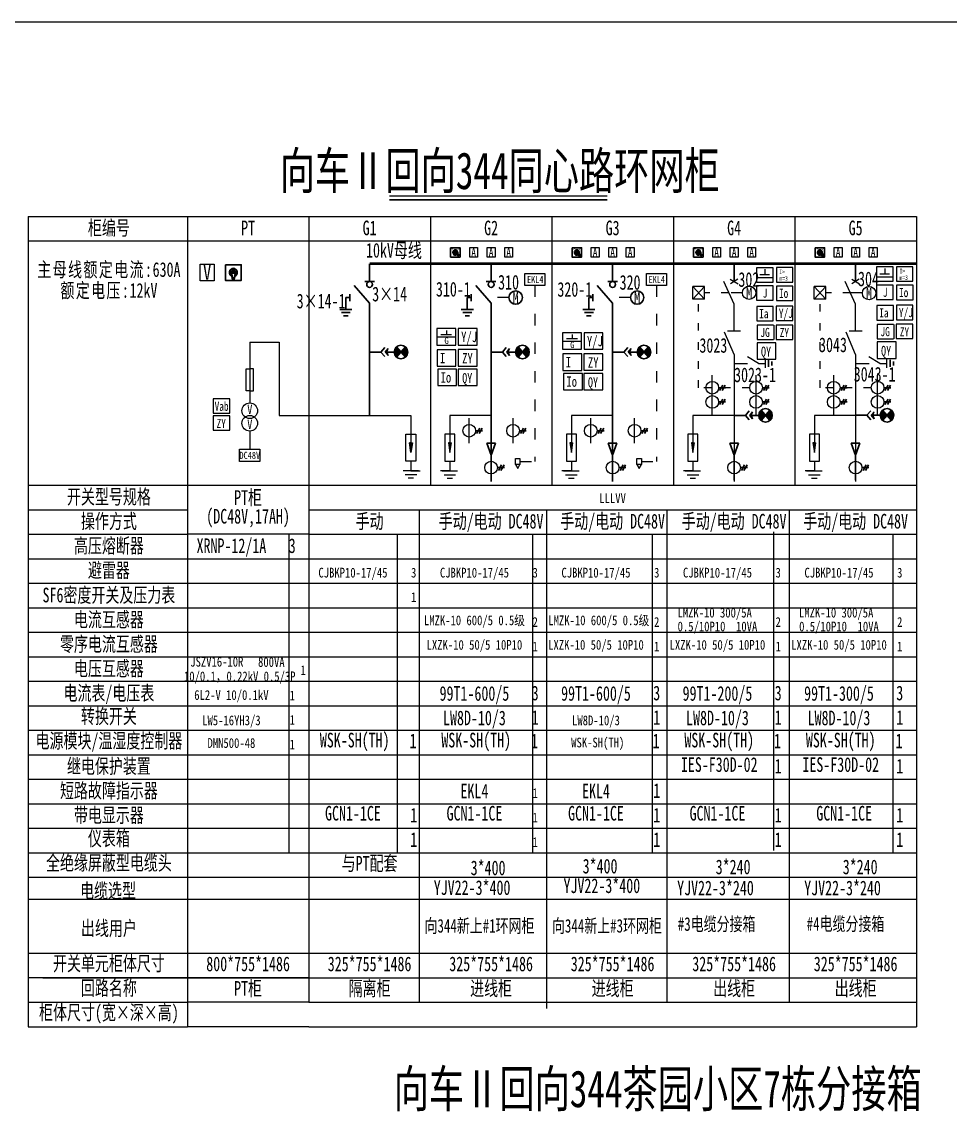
# Model space of a CAD drawing. Extents: x 613 to 1935, y 525 to 1195.
# Drawn here: x 868.9 to 1095.3, y 928.2 to 1195.3 of the extents above; entities that cross this region are included whole.
import ezdxf
from ezdxf.enums import TextEntityAlignment as Align

# ---------------------------------------------------------------- set-up
doc = ezdxf.new("R2010")
doc.units = 0
doc.header["$LTSCALE"] = 0.774411
doc.linetypes.add('ACAD_ISO03W100', pattern=[30, 12, -18])
doc.linetypes.add('HIDDEN', pattern=[0.375, 0.25, -0.125])
doc.layers.get('0').update_dxf_attribs({"linetype": 'CONTINUOUS'})
for name, color, linetype in [('1', 7, 'CONTINUOUS'), ('2', 2, 'CONTINUOUS'), ('4', 6, 'CONTINUOUS'), ('TEXT', 3, 'CONTINUOUS')]:
    doc.layers.add(name, color=color, linetype=linetype)
for name, color, linetype, lineweight in [('粗实线', 7, 'CONTINUOUS', 30), ('细实线', 5, 'CONTINUOUS', 15), ('细室线', 4, 'CONTINUOUS', 9), ('虚线', 3, 'ACAD_ISO03W100', 15)]:
    doc.layers.add(name, color=color, linetype=linetype, lineweight=lineweight)
doc.styles.add('DXFS', font='', dxfattribs={"width": 0.7})
doc.styles.add('HZ', font='')
doc.styles.add('宋体', font='')
doc.styles.get('DXFS').set_extended_font_data('FangSong_GB2312')
doc.styles.get('HZ').set_extended_font_data('SimSun')
doc.styles.get('宋体').set_extended_font_data('SimSun')

# ---------------------------------------------------------------- blocks, each defined once
blk = doc.blocks.new('转换开关')
at = {"layer": '粗实线', "color": 0, "lineweight": 35}
for p, q in [((811715.2, -21652.7), (811740.9, -21669.7)), ((811728.1, -21639.8), (811744.9, -21665.3))]:
    blk.add_line(p, q, dxfattribs=at)
at = {"layer": '粗实线'}
blk.add_lwpolyline([(811687.3, -21611.9), (811756, -21611.9), (811756, -21680.6), (811687.3, -21680.6)], close=True, dxfattribs=at)
at = {"layer": '粗实线', "color": 0, "lineweight": 35}
blk.add_circle((811721.7, -21646.3), 2.53, dxfattribs=at)
for centre, radius, start, end in [((811721.7, -21646.3), 17.3, 334.48905, 295.40185), ((811721.7, -21646.3), 9.12, 21.78783, 248.01793), ((811743, -21667.6), 2.99, 223.98789, 49.96525)]:
    blk.add_arc(centre, radius, start, end, dxfattribs=at)
at = {"layer": '粗实线', "style": '宋体', "width": 0.8}
for s, p in [('就地', (811699, -21624.7)), ('远方', (811744.3, -21624.7))]:
    blk.add_text(s, height=8.26, dxfattribs=at).set_placement(p, align=Align.CENTER)
blk = doc.blocks.new('接地刀')
at = {"layer": '粗实线', "color": 0}
for p, q in [((15520.7, 53827.3), (15520.7, 53739.4)), ((15476.6, 53739.4), (15564.8, 53739.4)), ((15487.9, 53718.6), (15553.5, 53718.6)), ((15504.4, 53693.8), (15537.2, 53693.8))]:
    blk.add_line(p, q, dxfattribs=at)
at = {"layer": '粗实线', "color": 0, "linetype": 'HIDDEN'}
blk.add_line((15520.7, 53827.3), (15549.2, 53827.3), dxfattribs=at)
at = {"layer": '粗实线'}
blk.add_line((15549.2, 53852.9), (15549.2, 53801.7), dxfattribs=at)
blk = doc.blocks.new('带电显示器')
at = {"layer": '粗实线', "lineweight": -3}
blk.add_hatch(color=256, dxfattribs=at).paths.add_polyline_path([(15819.9, 53429.7), (15829.4, 53454.5), (15808.6, 53429.7), (15829.4, 53404.8)])
at = {"layer": '粗实线'}
h = blk.add_hatch(color=256, dxfattribs=at)
h.paths.add_polyline_path([(15955.4, 53467.6, -0.220516), (15972.9, 53429.7, -0.220516), (15955.4, 53391.7), (15923.2, 53429.7)])
h.paths.add_polyline_path([(15891.1, 53391.7, -0.220516), (15873.5, 53429.7, -0.220516), (15891.1, 53467.6), (15923.2, 53429.7)])
for p, q in [((15694.2, 53429.7), (15776.4, 53429.7)), ((15776.4, 53429.7), (15804.3, 53462.9)), ((15776.4, 53429.7), (15804.3, 53396.4)), ((15808.6, 53429.7), (15829.4, 53454.5)), ((15808.6, 53429.7), (15829.4, 53404.8)), ((15808.6, 53429.7), (15876.2, 53429.7)), ((15955.4, 53391.7), (15891.1, 53467.6)), ((15955.4, 53467.6), (15891.1, 53391.7))]:
    blk.add_line(p, q, dxfattribs=at)
at = {"layer": '粗实线', "lineweight": -3}
for p, q in [((15808.6, 53429.7), (15816.2, 53429.7)), ((15819.9, 53429.7), (15829.4, 53454.5)), ((15819.9, 53429.7), (15829.4, 53404.8))]:
    blk.add_line(p, q, dxfattribs=at)
at = {"layer": '粗实线'}
blk.add_circle((15923.2, 53429.7), 49.7, dxfattribs=at)
blk = doc.blocks.new('电流互感器')
at = {"layer": '粗实线', "lineweight": -3}
blk.add_line((15854.2, 52763.2), (15854.2, 52946.1), dxfattribs=at)
at = {"layer": '粗实线', "linetype": 'ByBlock', "ltscale": 0.2}
for p, q in [((15900.4, 52854.7), (15951.3, 52854.7)), ((15931, 52874.4), (15908.2, 52834.9)), ((15948.8, 52874.4), (15925.9, 52834.9))]:
    blk.add_line(p, q, dxfattribs=at)
at = {"layer": '粗实线', "lineweight": -3}
blk.add_circle((15854.2, 52854.7), 46.1, dxfattribs=at)

msp = doc.modelspace()

# ---------------------------------------------------------------- hatches: boundary and pattern name
at = {"layer": 'TEXT'}
for points in [[(963.79, 1090.15), (964.15, 1092.54), (963.79, 1092.54), (963.43, 1092.54)], [(973.31, 1090.15), (972.94, 1092.54), (973.31, 1092.54), (973.67, 1092.54)], [(1002.95, 1090.15), (1002.59, 1092.54), (1002.95, 1092.54), (1003.31, 1092.54)], [(1032.59, 1090.15), (1032.23, 1092.54), (1032.59, 1092.54), (1032.95, 1092.54)], [(1062.24, 1090.15), (1061.88, 1092.54), (1062.24, 1092.54), (1062.6, 1092.54)]]:
    msp.add_hatch(color=0, dxfattribs=at).paths.add_polyline_path(points)
at = {"layer": '粗实线'}
h = msp.add_hatch(color=0, dxfattribs=at)
h.paths.add_polyline_path([(1051.38, 1100.5, -0.220516), (1051.97, 1099.23, -0.220516), (1051.38, 1097.97), (1050.31, 1099.23)])
h.paths.add_polyline_path([(1049.24, 1097.97, -0.220516), (1048.65, 1099.23, -0.220516), (1049.24, 1100.5), (1050.31, 1099.23)])
at = {"layer": '粗实线', "lineweight": -3}
msp.add_hatch(color=0, dxfattribs=at).paths.add_polyline_path([(1046.86, 1099.23), (1047.18, 1100.07), (1046.48, 1099.23), (1047.18, 1098.4)])

# ---------------------------------------------------------------- linework, layer by layer
at = {"color": 0}
for p, q in [((958.58, 1152.79), (1011.7, 1152.79)), ((870.46, 1147.77), (870.46, 949.98)), ((1048.11, 1135.28), (1048.11, 1131.77)), ((1052.15, 1135.28), (1048.11, 1135.28)), ((1052.15, 1131.77), (1052.15, 1135.28)), ((1052.96, 1135.29), (1052.96, 1131.77)), ((1057, 1135.29), (1052.96, 1135.29)), ((1057, 1131.77), (1057, 1135.29)), ((1077.41, 1135.47), (1077.41, 1131.96)), ((1081.44, 1135.47), (1077.41, 1135.47)), ((1081.44, 1131.96), (1081.44, 1135.47)), ((1082.26, 1135.48), (1082.26, 1131.96)), ((1086.29, 1135.48), (1082.26, 1135.48)), ((1086.29, 1131.96), (1086.29, 1135.48)), ((1052.15, 1132.8), (1048.11, 1132.8)), ((1048.92, 1133.62), (1051.26, 1133.62)), ((1050.14, 1134.91), (1050.14, 1133.62)), ((1081.44, 1132.99), (1077.41, 1132.99)), ((1078.22, 1133.81), (1080.55, 1133.81)), ((1079.44, 1135.1), (1079.44, 1133.81)), ((1042.66, 1126.34), (1040.11, 1131.93)), ((1041.71, 1132.49), (1043.61, 1131.32)), ((1043.56, 1132.48), (1041.76, 1131.33)), ((1048.11, 1131.77), (1052.15, 1131.77)), ((1048.11, 1130.84), (1048.11, 1127.32)), ((1052.15, 1130.84), (1048.11, 1130.84)), ((1052.15, 1127.32), (1052.15, 1130.84)), ((1052.96, 1131.77), (1057, 1131.77)), ((1052.98, 1130.79), (1052.98, 1127.27)), ((1057.02, 1130.79), (1052.98, 1130.79)), ((1057.02, 1127.27), (1057.02, 1130.79)), ((1072.3, 1126.34), (1069.75, 1131.93)), ((1071.35, 1132.49), (1073.25, 1131.32)), ((1073.2, 1132.48), (1071.4, 1131.33)), ((1077.41, 1131.96), (1081.44, 1131.96)), ((1077.41, 1131.03), (1077.41, 1127.51)), ((1081.44, 1131.03), (1077.41, 1131.03)), ((1081.44, 1127.51), (1081.44, 1131.03)), ((1082.26, 1131.96), (1086.29, 1131.96)), ((1082.28, 1130.98), (1082.28, 1127.46)), ((1086.32, 1130.98), (1082.28, 1130.98)), ((1086.32, 1127.46), (1086.32, 1130.98)), ((1048.11, 1127.32), (1052.15, 1127.32)), ((1052.98, 1127.27), (1057.02, 1127.27)), ((1077.41, 1127.51), (1081.44, 1127.51)), ((1082.28, 1127.46), (1086.32, 1127.46)), ((1042.66, 1119.87), (1042.66, 1126.34)), ((1048.16, 1125.83), (1048.16, 1122.31)), ((1052.2, 1125.83), (1048.16, 1125.83)), ((1052.2, 1122.31), (1052.2, 1125.83)), ((1052.95, 1125.91), (1052.95, 1122.39)), ((1056.99, 1125.91), (1052.95, 1125.91)), ((1056.99, 1122.39), (1056.99, 1125.91)), ((1072.3, 1119.87), (1072.3, 1126.34)), ((1077.46, 1126.02), (1077.46, 1122.5)), ((1081.5, 1126.02), (1077.46, 1126.02)), ((1081.5, 1122.5), (1081.5, 1126.02)), ((1082.25, 1126.1), (1082.25, 1122.58)), ((1086.29, 1126.1), (1082.25, 1126.1)), ((1086.29, 1122.58), (1086.29, 1126.1)), ((1048.16, 1122.31), (1052.2, 1122.31)), ((1052.95, 1122.39), (1056.99, 1122.39)), ((1077.46, 1122.5), (1081.5, 1122.5)), ((1082.25, 1122.58), (1086.29, 1122.58)), ((974.74, 1120.4), (970.14, 1120.4)), ((970.14, 1120.4), (970.14, 1116.39)), ((972.46, 1119.98), (972.46, 1118.98)), ((974.74, 1116.39), (974.74, 1120.4)), ((975.37, 1120.41), (975.37, 1116.4)), ((979.97, 1120.41), (975.37, 1120.41)), ((979.97, 1116.4), (979.97, 1120.41)), ((1005.42, 1119.39), (1000.82, 1119.39)), ((1000.82, 1119.39), (1000.82, 1115.38)), ((1005.42, 1115.38), (1005.42, 1119.39)), ((1006.05, 1119.39), (1006.05, 1115.38)), ((1010.65, 1119.39), (1006.05, 1119.39)), ((1010.65, 1115.38), (1010.65, 1119.39)), ((1042.66, 1114.05), (1040.31, 1119.5)), ((1041.08, 1119.87), (1044.24, 1119.87)), ((1052.29, 1121.25), (1048.25, 1121.25)), ((1048.25, 1121.25), (1048.25, 1117.74)), ((1052.34, 1121.25), (1052.34, 1117.74)), ((1052.93, 1121.28), (1052.93, 1117.77)), ((1056.97, 1121.28), (1052.93, 1121.28)), ((1056.97, 1117.77), (1056.97, 1121.28)), ((1072.3, 1114.05), (1069.96, 1119.5)), ((1070.72, 1119.87), (1073.88, 1119.87)), ((1081.58, 1121.44), (1077.55, 1121.44)), ((1077.55, 1121.44), (1077.55, 1117.93)), ((1081.64, 1121.44), (1081.64, 1117.93)), ((1082.23, 1121.47), (1082.23, 1117.96)), ((1086.27, 1121.47), (1082.23, 1121.47)), ((1086.27, 1117.96), (1086.27, 1121.47)), ((924.49, 1117.08), (931.7, 1117.08)), ((924.49, 1117.08), (924.49, 1102.26)), ((931.7, 1117.08), (931.7, 1099.23)), ((974.74, 1118.29), (970.14, 1118.29)), ((971.07, 1118.98), (973.73, 1118.98)), ((1005.42, 1117.27), (1000.82, 1117.27)), ((1001.75, 1117.96), (1004.41, 1117.96)), ((1003.14, 1118.96), (1003.14, 1117.96)), ((1048.25, 1117.74), (1052.29, 1117.74)), ((1052.93, 1117.77), (1056.97, 1117.77)), ((1077.55, 1117.93), (1081.58, 1117.93)), ((1082.23, 1117.96), (1086.27, 1117.96)), ((970.14, 1116.39), (974.74, 1116.39)), ((970.19, 1115.25), (970.19, 1111.24)), ((974.8, 1115.25), (970.19, 1115.25)), ((974.8, 1111.24), (974.8, 1115.25)), ((975.35, 1115.28), (975.35, 1111.27)), ((979.95, 1115.28), (975.35, 1115.28)), ((975.37, 1116.4), (979.97, 1116.4)), ((979.95, 1111.27), (979.95, 1115.28)), ((1000.82, 1115.38), (1005.42, 1115.38)), ((1000.87, 1114.23), (1000.87, 1110.22)), ((1005.48, 1114.23), (1000.87, 1114.23)), ((1005.48, 1110.22), (1005.48, 1114.23)), ((1006.03, 1114.26), (1006.03, 1110.25)), ((1010.64, 1114.26), (1006.03, 1114.26)), ((1006.05, 1115.38), (1010.65, 1115.38)), ((1010.64, 1110.25), (1010.64, 1114.26)), ((1042.66, 1114.05), (1042.66, 1083.07)), ((1072.3, 1114.05), (1072.3, 1083.07)), ((970.19, 1111.24), (974.8, 1111.24)), ((975.35, 1111.27), (979.95, 1111.27)), ((1042.66, 1111.91), (1045.93, 1111.91)), ((1048.57, 1111.91), (1045.92, 1113.51)), ((1048.57, 1111.91), (1050.21, 1111.91)), ((1048.58, 1111.91), (1050.22, 1111.91)), ((1050.22, 1113), (1050.22, 1110.82)), ((1072.3, 1111.91), (1075.57, 1111.91)), ((1078.21, 1111.91), (1075.56, 1113.51)), ((1078.21, 1111.91), (1079.86, 1111.91)), ((1078.22, 1111.91), (1079.86, 1111.91)), ((1079.86, 1113), (1079.86, 1110.82)), ((970.36, 1110.51), (970.36, 1106.5)), ((974.96, 1110.51), (970.36, 1110.51)), ((974.96, 1106.5), (974.96, 1110.51)), ((1000.87, 1110.22), (1005.48, 1110.22)), ((1001.04, 1109.49), (1001.04, 1105.48)), ((1005.64, 1109.49), (1001.04, 1109.49)), ((1005.64, 1105.48), (1005.64, 1109.49)), ((1006.03, 1110.25), (1010.64, 1110.25)), ((970.36, 1106.5), (974.96, 1106.5)), ((915.55, 1103.29), (915.55, 1099.77)), ((919.59, 1103.29), (915.55, 1103.29)), ((919.59, 1099.77), (919.59, 1103.29)), ((1001.04, 1105.48), (1005.64, 1105.48)), ((915.55, 1099.77), (919.59, 1099.77)), ((915.55, 1099.12), (915.55, 1095.6)), ((919.59, 1099.12), (915.55, 1099.12)), ((919.59, 1095.6), (919.59, 1099.12)), ((931.7, 1099.23), (953.72, 1099.23)), ((915.55, 1095.6), (919.59, 1095.6)), ((965.21, 1084.75), (962.37, 1084.75)), ((971.89, 1084.75), (974.72, 1084.75)), ((1001.53, 1084.75), (1004.37, 1084.75)), ((1031.17, 1084.75), (1034.01, 1084.75)), ((1060.82, 1084.75), (1063.66, 1084.75)), ((870.46, 1082.17), (909.26, 1082.17)), ((909.26, 1082.17), (938.9, 1082.17)), ((938.9, 1082.17), (938.9, 1076.19)), ((938.9, 1082.17), (968.55, 1082.17)), ((964.46, 1083.9), (963.11, 1083.9)), ((968.55, 1082.17), (998.19, 1082.17)), ((972.63, 1083.9), (973.98, 1083.9)), ((998.19, 1082.17), (1027.83, 1082.17)), ((1002.27, 1083.9), (1003.63, 1083.9)), ((1027.83, 1082.17), (1057.48, 1082.17)), ((1031.92, 1083.9), (1033.27, 1083.9)), ((1057.48, 1082.17), (1087.12, 1082.17)), ((1061.56, 1083.9), (1062.91, 1083.9)), ((870.46, 1076.19), (909.26, 1076.19)), ((938.9, 1076.19), (968.55, 1076.19)), ((938.9, 1076.19), (938.9, 955.96)), ((965.79, 1076.19), (965.79, 955.96)), ((968.55, 1076.19), (998.19, 1076.19)), ((996.85, 1076.19), (996.85, 954.47)), ((998.19, 1076.19), (1027.83, 1076.19)), ((1026.23, 1076.19), (1026.23, 955.96)), ((1027.83, 1076.19), (1057.48, 1076.19)), ((1056.12, 1076.19), (1056.12, 955.96)), ((1057.48, 1076.19), (1087.12, 1076.19)), ((870.46, 1070.21), (909.26, 1070.21)), ((938.9, 1070.21), (909.26, 1070.21)), ((933.99, 1070.21), (933.99, 992.48)), ((938.9, 1070.21), (968.55, 1070.21)), ((960.41, 1070.21), (960.41, 992.48)), ((968.55, 1070.21), (998.19, 1070.21)), ((993.46, 1070.21), (993.46, 992.48)), ((998.19, 1070.21), (1027.83, 1070.21)), ((1022.69, 1070.21), (1022.69, 992.48)), ((1027.83, 1070.21), (1057.48, 1070.21)), ((1052.24, 1070.79), (1052.24, 993.05)), ((1057.48, 1070.21), (1087.12, 1070.21)), ((1081.41, 1070.21), (1081.41, 992.48)), ((870.46, 1064.23), (909.26, 1064.23)), ((909.26, 1064.23), (930.77, 1064.23)), ((930.77, 1064.23), (938.9, 1064.23)), ((938.9, 1064.23), (960.41, 1064.23)), ((960.41, 1064.23), (968.55, 1064.23)), ((968.55, 1064.23), (990.06, 1064.23)), ((990.06, 1064.23), (998.19, 1064.23)), ((998.19, 1064.23), (1019.7, 1064.23)), ((1019.7, 1064.23), (1027.83, 1064.23)), ((1027.83, 1064.23), (1049.35, 1064.23)), ((1049.35, 1064.23), (1057.48, 1064.23)), ((1057.48, 1064.23), (1078.99, 1064.23)), ((1078.99, 1064.23), (1087.12, 1064.23)), ((870.46, 1058.25), (909.26, 1058.25)), ((909.26, 1058.25), (930.77, 1058.25)), ((930.77, 1058.25), (938.9, 1058.25)), ((938.9, 1058.25), (960.41, 1058.25)), ((960.41, 1058.25), (968.55, 1058.25)), ((968.55, 1058.25), (990.06, 1058.25)), ((990.06, 1058.25), (998.19, 1058.25)), ((998.19, 1058.25), (1019.7, 1058.25)), ((1019.7, 1058.25), (1027.83, 1058.25)), ((1027.83, 1058.25), (1049.35, 1058.25)), ((1049.35, 1058.25), (1057.48, 1058.25)), ((1057.48, 1058.25), (1078.99, 1058.25)), ((1078.99, 1058.25), (1087.12, 1058.25)), ((870.46, 1052.27), (909.26, 1052.27)), ((909.26, 1052.27), (930.77, 1052.27)), ((930.77, 1052.27), (938.9, 1052.27)), ((938.9, 1052.27), (960.41, 1052.27)), ((960.41, 1052.27), (968.55, 1052.27)), ((968.55, 1052.27), (990.06, 1052.27)), ((990.06, 1052.27), (998.19, 1052.27)), ((998.19, 1052.27), (1019.7, 1052.27)), ((1019.7, 1052.27), (1027.83, 1052.27)), ((1027.83, 1052.27), (1049.35, 1052.27)), ((1049.35, 1052.27), (1057.48, 1052.27)), ((1057.48, 1052.27), (1078.99, 1052.27)), ((1078.99, 1052.27), (1087.12, 1052.27)), ((870.46, 1046.29), (909.26, 1046.29)), ((909.26, 1046.29), (930.77, 1046.29)), ((930.77, 1046.29), (938.9, 1046.29)), ((938.9, 1046.29), (960.41, 1046.29)), ((960.41, 1046.29), (968.55, 1046.29)), ((968.55, 1046.29), (990.06, 1046.29)), ((990.06, 1046.29), (998.19, 1046.29)), ((998.19, 1046.29), (1019.7, 1046.29)), ((1019.7, 1046.29), (1027.83, 1046.29)), ((1027.83, 1046.29), (1049.35, 1046.29)), ((1049.35, 1046.29), (1057.48, 1046.29)), ((1057.48, 1046.29), (1078.99, 1046.29)), ((1078.99, 1046.29), (1087.12, 1046.29)), ((870.46, 1040.31), (909.26, 1040.31)), ((909.26, 1040.31), (930.77, 1040.31)), ((930.77, 1040.31), (938.9, 1040.31)), ((938.9, 1040.31), (960.41, 1040.31)), ((960.41, 1040.31), (968.55, 1040.31)), ((968.55, 1040.31), (990.06, 1040.31)), ((990.06, 1040.31), (998.19, 1040.31)), ((998.19, 1040.31), (1019.7, 1040.31)), ((1019.7, 1040.31), (1027.83, 1040.31)), ((1027.83, 1040.31), (1049.35, 1040.31)), ((1049.35, 1040.31), (1057.48, 1040.31)), ((1057.48, 1040.31), (1078.99, 1040.31)), ((1078.99, 1040.31), (1087.12, 1040.31)), ((870.46, 1034.33), (909.26, 1034.33)), ((909.26, 1034.33), (930.77, 1034.33)), ((930.77, 1034.33), (938.9, 1034.33)), ((938.9, 1034.33), (960.41, 1034.33)), ((960.41, 1034.33), (968.55, 1034.33)), ((968.55, 1034.33), (990.06, 1034.33)), ((990.06, 1034.33), (998.19, 1034.33)), ((998.19, 1034.33), (1019.7, 1034.33)), ((1019.7, 1034.33), (1027.83, 1034.33)), ((1027.83, 1034.33), (1049.35, 1034.33)), ((1049.35, 1034.33), (1057.48, 1034.33)), ((1057.48, 1034.33), (1078.99, 1034.33)), ((1078.99, 1034.33), (1087.12, 1034.33)), ((870.46, 1028.35), (909.26, 1028.35)), ((909.26, 1028.35), (930.77, 1028.35)), ((930.77, 1028.35), (938.9, 1028.35)), ((938.9, 1028.35), (960.41, 1028.35)), ((960.41, 1028.35), (968.55, 1028.35)), ((968.55, 1028.35), (990.06, 1028.35)), ((990.06, 1028.35), (998.19, 1028.35)), ((998.19, 1028.35), (1019.7, 1028.35)), ((1019.7, 1028.35), (1027.83, 1028.35)), ((1027.83, 1028.35), (1049.35, 1028.35)), ((1049.35, 1028.35), (1057.48, 1028.35)), ((1057.48, 1028.35), (1078.99, 1028.35)), ((1078.99, 1028.35), (1087.12, 1028.35)), ((870.46, 1022.37), (909.26, 1022.37)), ((909.26, 1022.37), (930.77, 1022.37)), ((930.77, 1022.37), (938.9, 1022.37)), ((938.9, 1022.37), (960.41, 1022.37)), ((960.41, 1022.37), (968.55, 1022.37)), ((968.55, 1022.37), (990.06, 1022.37)), ((990.06, 1022.37), (998.19, 1022.37)), ((998.19, 1022.37), (1019.7, 1022.37)), ((1019.7, 1022.37), (1027.83, 1022.37)), ((1027.83, 1022.37), (1049.35, 1022.37)), ((1049.35, 1022.37), (1057.48, 1022.37)), ((1057.48, 1022.37), (1078.99, 1022.37)), ((1078.99, 1022.37), (1087.12, 1022.37)), ((870.46, 1016.39), (909.26, 1016.39)), ((909.26, 1016.39), (930.77, 1016.39)), ((930.77, 1016.39), (938.9, 1016.39)), ((938.9, 1016.39), (960.41, 1016.39)), ((960.41, 1016.39), (968.55, 1016.39)), ((968.55, 1016.39), (990.06, 1016.39)), ((990.06, 1016.39), (998.19, 1016.39)), ((998.19, 1016.39), (1019.7, 1016.39)), ((1019.7, 1016.39), (1027.83, 1016.39)), ((1027.83, 1016.39), (1049.35, 1016.39)), ((1049.35, 1016.39), (1057.48, 1016.39)), ((1057.48, 1016.39), (1078.99, 1016.39)), ((1078.99, 1016.39), (1087.12, 1016.39)), ((870.46, 1010.42), (909.26, 1010.42)), ((909.26, 1010.42), (930.77, 1010.42)), ((930.77, 1010.42), (938.9, 1010.42)), ((938.9, 1010.42), (960.41, 1010.42)), ((960.41, 1010.42), (968.55, 1010.42)), ((968.55, 1010.42), (990.06, 1010.42)), ((990.06, 1010.42), (998.19, 1010.42)), ((998.19, 1010.42), (1019.7, 1010.42)), ((1019.7, 1010.42), (1027.83, 1010.42)), ((1027.83, 1010.42), (1049.35, 1010.42)), ((1049.35, 1010.42), (1057.48, 1010.42)), ((1057.48, 1010.42), (1078.99, 1010.42)), ((1078.99, 1010.42), (1087.12, 1010.42)), ((870.46, 1004.44), (909.26, 1004.44)), ((909.26, 1004.44), (930.77, 1004.44)), ((930.77, 1004.44), (938.9, 1004.44)), ((938.9, 1004.44), (960.41, 1004.44)), ((960.41, 1004.44), (968.55, 1004.44)), ((968.55, 1004.44), (990.06, 1004.44)), ((990.06, 1004.44), (998.19, 1004.44)), ((998.19, 1004.44), (1019.7, 1004.44)), ((1019.7, 1004.44), (1027.83, 1004.44)), ((1027.83, 1004.44), (1049.35, 1004.44)), ((1049.35, 1004.44), (1057.48, 1004.44)), ((1057.48, 1004.44), (1078.99, 1004.44)), ((1078.99, 1004.44), (1087.12, 1004.44)), ((870.46, 998.46), (909.26, 998.46)), ((909.26, 998.46), (930.77, 998.46)), ((930.77, 998.46), (938.9, 998.46)), ((938.9, 998.46), (960.41, 998.46)), ((960.41, 998.46), (968.55, 998.46)), ((968.55, 998.46), (990.06, 998.46)), ((990.06, 998.46), (998.19, 998.46)), ((998.19, 998.46), (1019.7, 998.46)), ((1019.7, 998.46), (1027.83, 998.46)), ((1027.83, 998.46), (1049.35, 998.46)), ((1049.35, 998.46), (1057.48, 998.46)), ((1057.48, 998.46), (1078.99, 998.46)), ((1078.99, 998.46), (1087.12, 998.46)), ((870.46, 992.48), (909.26, 992.48)), ((909.26, 992.48), (930.77, 992.48)), ((930.77, 992.48), (938.9, 992.48)), ((938.9, 992.48), (960.41, 992.48)), ((960.41, 992.48), (968.55, 992.48)), ((968.55, 992.48), (990.06, 992.48)), ((990.06, 992.48), (998.19, 992.48)), ((998.19, 992.48), (1019.7, 992.48)), ((1019.7, 992.48), (1027.83, 992.48)), ((1027.83, 992.48), (1049.35, 992.48)), ((1049.35, 992.48), (1057.48, 992.48)), ((1057.48, 992.48), (1078.99, 992.48)), ((1078.99, 992.48), (1087.12, 992.48)), ((938.9, 961.94), (870.46, 961.94)), ((874.04, 961.94), (1087.12, 961.94)), ((938.9, 961.94), (968.55, 961.94)), ((968.55, 961.94), (998.19, 961.94)), ((998.19, 961.94), (1027.83, 961.94)), ((1027.83, 961.94), (1057.48, 961.94)), ((1057.48, 961.94), (1087.12, 961.94)), ((870.46, 955.96), (909.26, 955.96)), ((938.9, 955.96), (909.26, 955.96)), ((938.9, 955.96), (968.55, 955.96)), ((968.55, 955.96), (998.19, 955.96)), ((998.19, 955.96), (1027.83, 955.96)), ((1027.83, 955.96), (1057.48, 955.96)), ((1057.48, 955.96), (1087.12, 955.96)), ((870.46, 949.98), (909.26, 949.98)), ((938.9, 949.98), (909.26, 949.98)), ((938.9, 949.98), (968.55, 949.98)), ((968.55, 949.98), (998.19, 949.98)), ((998.19, 949.98), (1027.83, 949.98)), ((1027.83, 949.98), (1057.48, 949.98)), ((1057.48, 949.98), (1087.12, 949.98))]:
    msp.add_line(p, q, dxfattribs=at)
at = {"color": 0, "lineweight": -3}
for p, q in [((1035.39, 1130.7), (1032.55, 1127.57)), ((1032.55, 1130.7), (1035.39, 1127.57)), ((1032.55, 1127.57), (1032.55, 1130.7)), ((1035.39, 1130.7), (1032.55, 1130.7)), ((1035.39, 1127.57), (1035.39, 1130.7)), ((1065.03, 1130.7), (1062.19, 1130.7)), ((1062.19, 1127.57), (1062.19, 1130.7)), ((1062.19, 1130.7), (1065.03, 1127.57)), ((1065.03, 1130.7), (1062.19, 1127.57)), ((1065.03, 1127.57), (1065.03, 1130.7)), ((1035.39, 1127.57), (1032.55, 1127.57)), ((1065.03, 1127.57), (1062.19, 1127.57))]:
    msp.add_line(p, q, dxfattribs=at)
at = {"color": 0, "linetype": 'ByBlock', "lineweight": -3}
for p, q in [((1048.25, 1116.96), (1048.25, 1112.95)), ((1052.85, 1116.96), (1048.25, 1116.96)), ((1052.85, 1112.95), (1052.85, 1116.96)), ((1077.55, 1117.15), (1077.55, 1113.14)), ((1082.15, 1117.15), (1077.55, 1117.15)), ((1082.15, 1113.14), (1082.15, 1117.15)), ((1048.25, 1112.95), (1052.85, 1112.95)), ((1077.55, 1113.14), (1082.15, 1113.14)), ((975.35, 1110.49), (975.35, 1106.48)), ((979.95, 1110.49), (975.35, 1110.49)), ((979.95, 1106.48), (979.95, 1110.49)), ((1006.03, 1109.47), (1006.03, 1105.46)), ((1010.64, 1109.47), (1006.03, 1109.47)), ((1010.64, 1105.46), (1010.64, 1109.47)), ((975.35, 1106.48), (979.95, 1106.48)), ((1006.03, 1105.46), (1010.64, 1105.46))]:
    msp.add_line(p, q, dxfattribs=at)
at = {"color": 0, "linetype": 'HIDDEN', "ltscale": 0.2}
for p, q in [((983.37, 1092.42), (983.37, 1099.23)), ((1013.01, 1092.42), (1013.01, 1099.23))]:
    msp.add_line(p, q, dxfattribs=at)
at = {"color": 0, "linetype": 'ByBlock', "ltscale": 0.2}
msp.add_line((924.49, 1095.4), (924.49, 1090.97), dxfattribs=at)
at = {"color": 0, "linetype": 'Continuous'}
for p, q in [((965.68, 1085.7), (961.9, 1085.7)), ((963.79, 1085.7), (966.08, 1085.7)), ((973.31, 1085.7), (971.02, 1085.7)), ((971.41, 1085.7), (975.2, 1085.7)), ((1002.95, 1085.7), (1000.66, 1085.7)), ((1001.06, 1085.7), (1004.84, 1085.7)), ((1032.59, 1085.7), (1030.3, 1085.7)), ((1030.7, 1085.7), (1034.49, 1085.7)), ((1062.24, 1085.7), (1059.95, 1085.7)), ((1060.35, 1085.7), (1064.13, 1085.7))]:
    msp.add_line(p, q, dxfattribs=at)
msp.add_lwpolyline([(612.61, 1195.28), (1376.77, 1195.28), (1376.77, 524.67), (612.61, 524.67)], close=True, dxfattribs=at)
at = {"color": 0, "const_width": 0.377}
msp.add_lwpolyline([(958.52, 1151.82), (1011.76, 1151.82)], dxfattribs=at)
at = {"color": 0}
msp.add_lwpolyline([(912.37, 1136.1), (915.82, 1136.1), (915.82, 1132.07), (912.37, 1132.07)], close=True, dxfattribs=at)
at = {"color": 0, "linetype": 'ByBlock', "ltscale": 0.2}
msp.add_lwpolyline([(922.01, 1090.97), (926.97, 1090.97), (926.97, 1087.96), (922.01, 1087.96)], close=True, dxfattribs=at)
at = {"color": 0}
for points in [[(870.46, 986.5), (1087.12, 986.5)], [(870.46, 981.16), (1087.12, 981.16)], [(870.46, 967.92), (1087.12, 967.92)]]:
    msp.add_lwpolyline(points, dxfattribs=at)
for centre in [(1046.32, 1129.15), (1075.57, 1129.07)]:
    msp.add_circle(centre, 1.63, dxfattribs=at)
at = {"layer": '1', "color": 0, "ltscale": 1000}
for p, q in [((989.29, 1088.72), (990.41, 1088.72)), ((989.29, 1087.2), (989.29, 1088.72)), ((990.41, 1087.2), (989.29, 1087.2)), ((989.29, 1087.2), (989.85, 1086.3)), ((989.85, 1086.3), (990.41, 1087.2)), ((990.41, 1088.72), (990.41, 1087.2)), ((1018.93, 1088.72), (1020.05, 1088.72)), ((1018.93, 1087.2), (1018.93, 1088.72)), ((1020.05, 1087.2), (1018.93, 1087.2)), ((1018.93, 1087.2), (1019.49, 1086.3)), ((1019.49, 1086.3), (1020.05, 1087.2)), ((1020.05, 1088.72), (1020.05, 1087.2))]:
    msp.add_line(p, q, dxfattribs=at)
at = {"layer": '4', "color": 0, "linetype": 'Continuous'}
for p, q in [((923.59, 1110.58), (924.49, 1110.58)), ((923.59, 1105.19), (923.59, 1110.58)), ((925.39, 1110.58), (924.49, 1110.58)), ((925.39, 1105.19), (925.39, 1110.58)), ((924.49, 1105.19), (923.59, 1105.19)), ((924.49, 1105.19), (925.39, 1105.19))]:
    msp.add_line(p, q, dxfattribs=at)
for centre in [(924.49, 1100.36), (924.49, 1097.3)]:
    msp.add_circle(centre, 1.9, dxfattribs=at)
at = {"layer": 'TEXT', "color": 0}
for p, q in [((953.72, 1099.23), (963.79, 1099.23)), ((963.79, 1099.23), (963.79, 1091.35)), ((973.31, 1099.23), (973.31, 1091.35)), ((983.37, 1099.23), (973.31, 1099.23)), ((1002.95, 1099.23), (1002.95, 1091.35)), ((1013.01, 1099.23), (1002.95, 1099.23)), ((1032.59, 1099.23), (1032.59, 1091.35)), ((1042.66, 1099.23), (1032.59, 1099.23)), ((1062.24, 1099.23), (1062.24, 1091.35)), ((1072.3, 1099.23), (1062.24, 1099.23)), ((962.57, 1088.02), (962.57, 1094.61)), ((962.57, 1094.61), (965.01, 1094.61)), ((963.79, 1090.15), (963.43, 1092.54)), ((963.79, 1092.54), (963.43, 1092.54)), ((964.15, 1092.54), (963.79, 1090.15)), ((963.79, 1092.54), (964.15, 1092.54)), ((965.01, 1094.61), (965.01, 1088.02)), ((974.53, 1094.61), (972.09, 1094.61)), ((972.09, 1094.61), (972.09, 1088.02)), ((973.31, 1092.54), (972.94, 1092.54)), ((972.94, 1092.54), (973.31, 1090.15)), ((973.31, 1092.54), (973.67, 1092.54)), ((973.31, 1090.15), (973.67, 1092.54)), ((974.53, 1088.02), (974.53, 1094.61)), ((1004.17, 1094.61), (1001.73, 1094.61)), ((1001.73, 1094.61), (1001.73, 1088.02)), ((1002.95, 1092.54), (1002.59, 1092.54)), ((1002.59, 1092.54), (1002.95, 1090.15)), ((1002.95, 1092.54), (1003.31, 1092.54)), ((1002.95, 1090.15), (1003.31, 1092.54)), ((1004.17, 1088.02), (1004.17, 1094.61)), ((1033.81, 1094.61), (1031.37, 1094.61)), ((1031.37, 1094.61), (1031.37, 1088.02)), ((1032.59, 1092.54), (1032.23, 1092.54)), ((1032.23, 1092.54), (1032.59, 1090.15)), ((1032.59, 1092.54), (1032.95, 1092.54)), ((1032.59, 1090.15), (1032.95, 1092.54)), ((1033.81, 1088.02), (1033.81, 1094.61)), ((1063.46, 1094.61), (1061.02, 1094.61)), ((1061.02, 1094.61), (1061.02, 1088.02)), ((1062.24, 1092.54), (1061.88, 1092.54)), ((1061.88, 1092.54), (1062.24, 1090.15)), ((1062.24, 1092.54), (1062.6, 1092.54)), ((1062.24, 1090.15), (1062.6, 1092.54)), ((1063.46, 1088.02), (1063.46, 1094.61)), ((965.01, 1088.02), (962.57, 1088.02)), ((963.79, 1088.02), (963.79, 1085.7)), ((972.09, 1088.02), (974.53, 1088.02)), ((973.31, 1088.02), (973.31, 1085.7)), ((1001.73, 1088.02), (1004.17, 1088.02)), ((1002.95, 1088.02), (1002.95, 1085.7)), ((1031.37, 1088.02), (1033.81, 1088.02)), ((1032.59, 1088.02), (1032.59, 1085.7)), ((1061.02, 1088.02), (1063.46, 1088.02)), ((1062.24, 1088.02), (1062.24, 1085.7))]:
    msp.add_line(p, q, dxfattribs=at)
at = {"layer": '粗实线', "color": 0}
for p, q in [((953.72, 1131.9), (953.72, 1136.23)), ((983.37, 1131.9), (983.37, 1136.23)), ((1013.01, 1131.9), (1013.01, 1136.23)), ((1013.01, 1131.9), (1013.01, 1136.23)), ((1042.66, 1131.9), (1042.66, 1136.23)), ((1042.66, 1131.9), (1042.66, 1136.23)), ((1072.3, 1131.9), (1072.3, 1136.23)), ((1072.3, 1131.9), (1072.3, 1136.23)), ((953.72, 1126.6), (949.97, 1130.89)), ((952.54, 1131.9), (954.91, 1131.9)), ((983.37, 1126.6), (979.62, 1130.89)), ((982.18, 1131.9), (984.55, 1131.9)), ((1013.01, 1126.6), (1009.26, 1130.89)), ((1011.83, 1131.9), (1014.2, 1131.9)), ((953.72, 1099.23), (953.72, 1126.6)), ((983.37, 1083.07), (983.37, 1126.6)), ((1013.01, 1083.07), (1013.01, 1126.6)), ((1051.04, 1112.77), (1051.04, 1111.06)), ((1051.88, 1112.41), (1051.88, 1111.42)), ((1080.69, 1112.77), (1080.69, 1111.06)), ((1081.53, 1112.41), (1081.53, 1111.42)), ((1051.38, 1097.97), (1049.24, 1100.5)), ((1051.38, 1100.5), (1049.24, 1097.97)), ((1042.66, 1099.23), (1045.4, 1099.23)), ((1045.4, 1099.23), (1046.34, 1100.35)), ((1045.4, 1099.23), (1046.34, 1098.12)), ((1046.48, 1099.23), (1047.18, 1100.07)), ((1046.48, 1099.23), (1047.18, 1098.4)), ((1046.48, 1099.23), (1048.74, 1099.23)), ((982.32, 1092.42), (984.42, 1092.42)), ((983.37, 1089.52), (982.32, 1092.42)), ((983.37, 1089.52), (984.42, 1092.42)), ((1013.01, 1089.52), (1011.96, 1092.42)), ((1011.96, 1092.42), (1014.07, 1092.42)), ((1013.01, 1089.52), (1014.07, 1092.42)), ((1041.6, 1092.42), (1043.71, 1092.42)), ((1042.66, 1089.52), (1041.6, 1092.42)), ((1042.66, 1089.52), (1043.71, 1092.42)), ((1072.3, 1089.52), (1071.25, 1092.42)), ((1071.25, 1092.42), (1073.35, 1092.42)), ((1072.3, 1089.52), (1073.35, 1092.42))]:
    msp.add_line(p, q, dxfattribs=at)
at = {"layer": '粗实线', "color": 0, "lineweight": 35}
for p, q in [((919.97, 1134.08), (920.31, 1132.4)), ((920.98, 1134.08), (920.64, 1132.42))]:
    msp.add_line(p, q, dxfattribs=at)
at = {"layer": '粗实线', "color": 0, "lineweight": -3}
for p, q in [((978.02, 1092.42), (978.02, 1098.53)), ((988.72, 1092.42), (988.72, 1098.53)), ((1007.67, 1092.42), (1007.67, 1098.53)), ((1018.36, 1092.42), (1018.36, 1098.53)), ((1046.48, 1099.23), (1046.73, 1099.23)), ((1046.86, 1099.23), (1047.18, 1100.07)), ((1046.86, 1099.23), (1047.18, 1098.4)), ((983.37, 1083.41), (983.37, 1089.52)), ((1013.01, 1083.41), (1013.01, 1089.52)), ((1042.66, 1083.41), (1042.66, 1089.52)), ((1072.3, 1083.41), (1072.3, 1089.52))]:
    msp.add_line(p, q, dxfattribs=at)
at = {"layer": '粗实线', "color": 0, "linetype": 'ByBlock', "ltscale": 0.2}
for p, q in [((979.56, 1095.47), (981.27, 1095.47)), ((980.59, 1096.13), (979.82, 1094.81)), ((981.18, 1096.13), (980.42, 1094.81)), ((990.26, 1095.47), (991.96, 1095.47)), ((991.28, 1096.13), (990.52, 1094.81)), ((991.87, 1096.13), (991.11, 1094.81)), ((1009.21, 1095.47), (1010.91, 1095.47)), ((1010.23, 1096.13), (1009.47, 1094.81)), ((1010.83, 1096.13), (1010.06, 1094.81)), ((1019.9, 1095.47), (1021.6, 1095.47)), ((1020.93, 1096.13), (1020.16, 1094.81)), ((1021.52, 1096.13), (1020.76, 1094.81)), ((985.93, 1087.13), (985.17, 1085.81)), ((986.53, 1087.13), (985.76, 1085.81)), ((1015.58, 1087.13), (1014.82, 1085.81)), ((1016.17, 1087.13), (1015.41, 1085.81)), ((1045.22, 1087.13), (1044.46, 1085.81)), ((1045.82, 1087.13), (1045.05, 1085.81)), ((1074.87, 1087.13), (1074.1, 1085.81)), ((1075.46, 1087.13), (1074.7, 1085.81)), ((984.91, 1086.47), (986.61, 1086.47)), ((1014.56, 1086.47), (1016.26, 1086.47)), ((1044.2, 1086.47), (1045.9, 1086.47)), ((1073.84, 1086.47), (1075.55, 1086.47))]:
    msp.add_line(p, q, dxfattribs=at)
at = {"layer": '粗实线', "color": 0}
msp.add_lwpolyline([(918.56, 1136), (922.39, 1136), (922.39, 1132.17), (918.56, 1132.17)], close=True, dxfattribs=at)
at = {"layer": '粗实线', "color": 0, "const_width": 0.663}
for points in [[(953.72, 1136.23), (968.55, 1136.23)], [(968.55, 1136.23), (998.19, 1136.23)], [(998.19, 1136.23), (1027.83, 1136.23)], [(1027.83, 1136.23), (1057.48, 1136.23)], [(1057.48, 1136.23), (1072.3, 1136.23)], [(1072.3, 1136.23), (1087.12, 1136.23)]]:
    msp.add_lwpolyline(points, dxfattribs=at)
at = {"layer": '粗实线', "color": 0, "lineweight": 35}
msp.add_circle((920.47, 1134.08), 0.141, dxfattribs=at)
at = {"layer": '粗实线', "color": 0}
for centre, radius in [((953.72, 1131.19), 0.711), ((983.37, 1131.19), 0.711), ((1013.01, 1131.19), 0.711), ((989.36, 1127.98), 1.63), ((1019, 1127.98), 1.63), ((1050.31, 1099.23), 1.66)]:
    msp.add_circle(centre, radius, dxfattribs=at)
at = {"layer": '粗实线', "color": 0, "lineweight": -3}
for centre in [(978.02, 1095.47), (988.72, 1095.47), (1007.67, 1095.47), (1018.36, 1095.47), (983.37, 1086.47), (1013.01, 1086.47), (1042.66, 1086.47), (1072.3, 1086.47)]:
    msp.add_circle(centre, 1.54, dxfattribs=at)
at = {"layer": '粗实线', "color": 0, "lineweight": 35}
for centre, radius, start, end in [((920.47, 1134.08), 0.963, 289.4891, 250.4018), ((920.47, 1134.08), 0.508, 336.7878, 203.0179), ((920.47, 1132.4), 0.167, 178.9879, 4.9653)]:
    msp.add_arc(centre, radius, start, end, dxfattribs=at)
at = {"layer": '细实线', "color": 0}
for p, q in [((870.46, 1147.77), (909.26, 1147.77)), ((909.26, 1147.77), (938.9, 1147.77)), ((909.26, 1147.77), (909.26, 949.98)), ((938.9, 1147.77), (968.55, 1147.77)), ((938.9, 1147.77), (938.9, 1082.17)), ((968.55, 1147.77), (998.19, 1147.77)), ((968.55, 1147.77), (968.55, 1082.17)), ((998.19, 1147.77), (1027.83, 1147.77)), ((998.19, 1147.77), (998.19, 1082.17)), ((1027.83, 1147.77), (1057.48, 1147.77)), ((1027.83, 1147.77), (1027.83, 1082.17)), ((1057.48, 1147.77), (1087.12, 1147.77)), ((1057.48, 1147.77), (1057.48, 1082.17)), ((1087.12, 1147.77), (1087.12, 1082.17)), ((1087.12, 1147.77), (1087.12, 949.98)), ((870.46, 1141.8), (909.26, 1141.8)), ((909.26, 1141.8), (938.9, 1141.8)), ((938.9, 1141.8), (968.55, 1141.8)), ((968.55, 1141.8), (998.19, 1141.8)), ((998.19, 1141.8), (1027.83, 1141.8)), ((1027.83, 1141.8), (1057.48, 1141.8)), ((1057.48, 1141.8), (1087.12, 1141.8))]:
    msp.add_line(p, q, dxfattribs=at)
for points in [[(978.14, 1140.22), (980.05, 1140.22), (980.05, 1137.81), (978.14, 1137.81)], [(982.41, 1140.22), (984.33, 1140.22), (984.33, 1137.81), (982.41, 1137.81)], [(986.68, 1140.22), (988.6, 1140.22), (988.6, 1137.81), (986.68, 1137.81)], [(1007.78, 1140.22), (1009.7, 1140.22), (1009.7, 1137.81), (1007.78, 1137.81)], [(1012.06, 1140.22), (1013.97, 1140.22), (1013.97, 1137.81), (1012.06, 1137.81)], [(1016.33, 1140.22), (1018.24, 1140.22), (1018.24, 1137.81), (1016.33, 1137.81)], [(1037.43, 1140.22), (1039.34, 1140.22), (1039.34, 1137.81), (1037.43, 1137.81)], [(1041.7, 1140.22), (1043.61, 1140.22), (1043.61, 1137.81), (1041.7, 1137.81)], [(1045.97, 1140.22), (1047.89, 1140.22), (1047.89, 1137.81), (1045.97, 1137.81)], [(1067.07, 1140.22), (1068.99, 1140.22), (1068.99, 1137.81), (1067.07, 1137.81)], [(1071.34, 1140.22), (1073.26, 1140.22), (1073.26, 1137.81), (1071.34, 1137.81)], [(1075.62, 1140.22), (1077.53, 1140.22), (1077.53, 1137.81), (1075.62, 1137.81)]]:
    msp.add_lwpolyline(points, close=True, dxfattribs=at)
at = {"layer": '细室线', "color": 0}
for points in [[(991.63, 1133.86), (996.47, 1133.86), (996.47, 1130.96), (991.63, 1130.96)], [(1021.27, 1133.86), (1026.12, 1133.86), (1026.12, 1130.96), (1021.27, 1130.96)]]:
    msp.add_lwpolyline(points, close=True, dxfattribs=at)
at = {"layer": '虚线', "color": 0, "linetype": 'ACAD_ISO03W100', "ltscale": 0.3}
for p, q in [((994.05, 1130.96), (994.05, 1087.96)), ((1023.69, 1130.96), (1023.69, 1087.96)), ((987.73, 1127.98), (982.16, 1127.98)), ((1017.37, 1127.98), (1011.81, 1127.98)), ((1044.69, 1129.13), (1041.38, 1129.13)), ((1073.94, 1129.13), (1071.03, 1129.13)), ((990.41, 1087.96), (994.05, 1087.96)), ((1020.05, 1087.96), (1023.69, 1087.96))]:
    msp.add_line(p, q, dxfattribs=at)
at = {"layer": '虚线', "color": 0, "ltscale": 0.2}
for p, q in [((1033.97, 1105.97), (1033.97, 1127.57)), ((1041.38, 1129.13), (1035.39, 1129.13)), ((1063.61, 1105.97), (1063.61, 1127.57)), ((1071.03, 1129.13), (1065.04, 1129.13)), ((1046.45, 1105.97), (1033.97, 1105.97)), ((1076.09, 1105.97), (1063.62, 1105.97))]:
    msp.add_line(p, q, dxfattribs=at)

# ---------------------------------------------------------------- block references
at = {"color": 0, "xscale": 0.03341960262961743, "yscale": 0.03341960262961743, "zscale": 0.03341960262965353}
msp.add_blockref('转换开关', (-26152.78, 1862.42), dxfattribs=at)
at = {"color": 0, "linetype": 'ByBlock', "xscale": 0.03341960262961743, "yscale": 0.03341960262961743, "zscale": 0.03341960262965353}
for p in [(-26123.14, 1862.42), (-26093.49, 1862.42), (-26063.85, 1862.42)]:
    msp.add_blockref('转换开关', p, dxfattribs=at)
at = {"layer": '粗实线', "color": 0, "xscale": 0.03341960262961743, "yscale": 0.03341960262961743, "zscale": 0.03341960262965353}
for name, p in [('接地刀', (429.23, -670.91)), ('接地刀', (458.87, -670.91)), ('接地刀', (488.52, -670.91)), ('带电显示器', (429.23, -670.91)), ('带电显示器', (458.87, -670.91)), ('带电显示器', (488.52, -670.91)), ('电流互感器', (507.47, -660.41)), ('电流互感器', (518.16, -660.41)), ('电流互感器', (537.11, -660.41)), ('电流互感器', (547.81, -660.41)), ('电流互感器', (507.47, -663.87)), ('电流互感器', (518.16, -663.87)), ('电流互感器', (537.11, -663.87)), ('电流互感器', (547.81, -663.87)), ('带电显示器', (547.81, -686.36))]:
    msp.add_blockref(name, p, dxfattribs=at)

# ---------------------------------------------------------------- texts
at = {"color": 0, "style": 'HZ'}
for s, height, width, p in [('柜编号', 3.572, 0.7, (890.12, 1143.2)), ('PT', 3.572, 0.7, (924.08, 1143.2)), ('G1', 3.572, 0.7, (953.72, 1143.2)), ('G2', 3.572, 0.7, (983.37, 1143.2)), ('G3', 3.572, 0.7, (1013.01, 1143.2)), ('G4', 3.572, 0.7, (1042.66, 1143.2)), ('G5', 3.572, 0.7, (1072.3, 1143.2)), ('10kV母线', 3.572, 0.7, (959.66, 1137.74)), ('A', 2.11, 0.8, (979.1, 1137.98)), ('A', 2.11, 0.8, (983.37, 1137.98)), ('A', 2.11, 0.8, (987.64, 1137.98)), ('A', 2.11, 0.8, (1008.74, 1137.98)), ('A', 2.11, 0.8, (1013.01, 1137.98)), ('A', 2.11, 0.8, (1017.29, 1137.98)), ('A', 2.11, 0.8, (1038.38, 1137.98)), ('A', 2.11, 0.8, (1042.66, 1137.98)), ('A', 2.11, 0.8, (1046.93, 1137.98)), ('A', 2.11, 0.8, (1068.03, 1137.98)), ('A', 2.11, 0.8, (1072.3, 1137.98)), ('A', 2.11, 0.8, (1076.57, 1137.98)), ('V', 3.57, 0.8, (914.09, 1132.35)), ('310', 3.572, 0.7, (987.63, 1129.95)), ('320', 3.572, 0.7, (1017.27, 1129.91)), ('302', 3.572, 0.7, (1046.25, 1130.61)), ('304', 3.572, 0.7, (1075.44, 1130.76)), ('3×14', 3.572, 0.7, (958.61, 1127.06)), ('310-1', 3.572, 0.7, (974.16, 1128.24)), ('320-1', 3.572, 0.7, (1003.79, 1128.2)), ('3×14-1', 3.572, 0.7, (941.89, 1125.35)), ('3023', 3.572, 0.7, (1037.59, 1114.53)), ('3043', 3.572, 0.7, (1066.78, 1114.67)), ('3023-1', 3.572, 0.7, (1047.75, 1107.34)), ('3043-1', 3.572, 0.7, (1076.94, 1107.49)), ('开关型号规格', 3.572, 0.7, (890.12, 1077.59)), ('PT柜', 3.572, 0.7, (924.08, 1077.39)), ('LLLVV', 2.381, 0.8, (1013.01, 1077.8)), ('(DC48V,17AH)', 3.5721, 0.7, (924.08, 1072.82)), ('操作方式', 3.572, 0.7, (890.12, 1071.61)), ('手动', 3.572, 0.7, (953.72, 1071.61)), ('手动/电动 DC48V', 3.5721, 0.7, (983.37, 1071.61)), ('手动/电动 DC48V', 3.5721, 0.7, (1013.01, 1071.61)), ('手动/电动 DC48V', 3.5721, 0.7, (1042.66, 1071.61)), ('手动/电动 DC48V', 3.5721, 0.7, (1072.3, 1071.61)), ('高压熔断器', 3.572, 0.7, (890.12, 1065.63)), ('XRNP-12/1A', 3.572, 0.7, (920.01, 1065.63)), ('3', 3.57, 0.7, (934.84, 1065.63)), ('避雷器', 3.572, 0.7, (890.12, 1059.65)), ('CJBKP10-17/45', 2.3814, 0.8, (949.66, 1059.65)), ('3', 2.38, 0.8, (964.48, 1059.65)), ('CJBKP10-17/45', 2.3814, 0.8, (979.3, 1059.65)), ('3', 2.38, 0.8, (994.12, 1059.65)), ('CJBKP10-17/45', 2.3814, 0.8, (1008.95, 1059.65)), ('3', 2.38, 0.8, (1023.77, 1059.65)), ('CJBKP10-17/45', 2.3814, 0.8, (1038.59, 1059.65)), ('3', 2.38, 0.8, (1053.41, 1059.65)), ('CJBKP10-17/45', 2.3814, 0.8, (1068.24, 1059.65)), ('3', 2.38, 0.8, (1083.06, 1059.65)), ('SF6密度开关及压力表', 3.5721, 0.7, (890.12, 1053.59)), ('1', 2.38, 0.8, (964.48, 1053.67)), ('LMZK-10 300/5A', 2.3814, 0.8, (1037.91, 1049.89)), ('LMZK-10 300/5A', 2.3814, 0.8, (1067.56, 1049.89)), ('电流互感器', 3.572, 0.7, (890.12, 1047.61)), ('LMZK-10 600/5 0.5级', 2.3814, 0.8, (979.3, 1048.01)), ('2', 2.38, 0.8, (994.12, 1047.61)), ('LMZK-10 600/5 0.5级', 2.3814, 0.8, (1009.64, 1048.01)), ('2', 2.38, 0.8, (1023.77, 1047.61)), ('2', 2.38, 0.8, (1053.41, 1047.61)), ('2', 2.38, 0.8, (1083.06, 1047.61)), (' 0.5/10P10  10VA', 2.3814, 0.8, (1037.94, 1046.51)), (' 0.5/10P10  10VA', 2.3814, 0.8, (1067.59, 1046.51)), ('零序电流互感器', 3.572, 0.7, (890.12, 1041.63)), ('LXZK-10 50/5 10P10', 2.3814, 0.8, (979.3, 1042.03)), ('LXZK-10 50/5 10P10', 2.3814, 0.8, (1008.95, 1042.03)), ('LXZK-10 50/5 10P10', 2.3814, 0.8, (1038.59, 1042.03)), ('LXZK-10 50/5 10P10', 2.3814, 0.8, (1068.24, 1042.03)), ('1', 2.38, 0.8, (994.12, 1041.63)), ('1', 2.38, 0.8, (1023.77, 1041.63)), ('1', 2.38, 0.8, (1053.41, 1041.63)), ('1', 2.38, 0.8, (1083.06, 1041.63)), ('电压互感器', 3.572, 0.7, (890.12, 1035.65)), ('JSZV16-10R ', 2.3814, 0.8, (917.1, 1037.9)), ('800VA', 2.381, 0.8, (929.75, 1037.84)), ('10/0.1，0.22kV 0.5/3P', 2.3814, 0.8, (922.04, 1034.33)), ('1', 2.38, 0.8, (937.51, 1035.83)), ('电流表/电压表', 3.572, 0.7, (890.12, 1029.67)), ('6L2-V 10/0.1kV', 2.3814, 0.8, (920.01, 1029.78)), ('1', 2.38, 0.8, (934.84, 1029.67)), ('99T1-600/5', 3.572, 0.7, (979.3, 1029.57)), ('3', 3.57, 0.7, (994.12, 1029.67)), ('99T1-600/5', 3.572, 0.7, (1008.95, 1029.57)), ('3', 3.57, 0.7, (1023.77, 1029.67)), ('99T1-200/5', 3.572, 0.7, (1038.59, 1029.57)), ('3', 3.57, 0.7, (1053.41, 1029.67)), ('99T1-300/5', 3.572, 0.7, (1068.24, 1029.57)), ('3', 3.57, 0.7, (1083.06, 1029.67)), ('转换开关', 3.572, 0.7, (890.12, 1024)), ('LW5-16YH3/3', 2.3814, 0.8, (920.01, 1023.59)), ('1', 2.38, 0.8, (934.84, 1023.69)), ('LW8D-10/3', 3.572, 0.7, (979.3, 1023.59)), ('1', 3.57, 0.7, (994.12, 1023.69)), ('LW8D-10/3', 2.381, 0.8, (1008.95, 1023.59)), ('1', 3.57, 0.7, (1023.77, 1023.69)), ('LW8D-10/3', 3.572, 0.7, (1038.59, 1023.59)), ('1', 3.57, 0.7, (1053.41, 1023.69)), ('LW8D-10/3', 3.572, 0.7, (1068.24, 1023.59)), ('1', 3.57, 0.7, (1083.06, 1023.69)), ('电源模块/温湿度控制器', 3.5721, 0.7, (890.12, 1018.02)), ('DMN500-48', 2.381, 0.8, (920.01, 1018.06)), ('WSK-SH(TH)', 3.572, 0.7, (950.09, 1018.18)), ('1', 3.57, 0.7, (964.32, 1017.98)), ('WSK-SH(TH)', 3.572, 0.7, (979.73, 1018.18)), ('1', 3.57, 0.7, (993.96, 1017.98)), ('WSK-SH(TH)', 2.381, 0.8, (1009.38, 1018.18)), ('1', 3.57, 0.7, (1023.61, 1017.98)), ('WSK-SH(TH)', 3.572, 0.7, (1039.02, 1018.18)), ('1', 3.57, 0.7, (1053.25, 1017.98)), ('WSK-SH(TH)', 3.572, 0.7, (1068.67, 1018.18)), ('1', 3.57, 0.7, (1082.89, 1017.98)), ('1', 2.38, 0.8, (934.84, 1017.71)), ('继电保护装置', 3.572, 0.7, (890.12, 1011.82)), ('IES-F30D-02', 3.5721, 0.7, (1039.02, 1012.2)), ('1', 3.57, 0.7, (1053.41, 1011.82)), ('IES-F30D-02', 3.5721, 0.7, (1068.67, 1012.2)), ('1', 3.57, 0.7, (1083.06, 1011.82)), ('短路故障指示器', 3.572, 0.7, (890.12, 1005.84)), ('EKL4', 3.572, 0.7, (979.3, 1005.73)), ('1', 2.38, 0.8, (994.12, 1005.84)), ('EKL4', 3.572, 0.7, (1008.95, 1005.73)), ('1', 3.57, 0.7, (1023.77, 1005.84)), ('带电显示器', 3.572, 0.7, (890.12, 999.86)), ('GCN1-1CE', 3.572, 0.7, (949.66, 1000.32)), ('1', 3.57, 0.7, (964.48, 999.86)), ('GCN1-1CE', 3.572, 0.7, (979.3, 1000.32)), ('1', 2.38, 0.8, (994.12, 999.86)), ('GCN1-1CE', 3.572, 0.7, (1008.95, 1000.32)), ('1', 3.57, 0.7, (1023.77, 999.86)), ('GCN1-1CE', 3.572, 0.7, (1038.59, 1000.32)), ('1', 3.57, 0.7, (1053.41, 999.86)), ('GCN1-1CE', 3.572, 0.7, (1069.5, 1000.32)), ('1', 3.57, 0.7, (1083.06, 999.86)), ('仪表箱', 3.572, 0.7, (890.12, 994.18)), ('1', 3.57, 0.7, (964.48, 993.88)), ('1', 3.57, 0.7, (1023.77, 993.88)), ('1', 3.57, 0.7, (1053.41, 993.88)), ('1', 3.57, 0.7, (1083.06, 993.88)), ('1', 2.38, 0.8, (994.12, 993.88)), ('全绝缘屏蔽型电缆头', 3.572, 0.7, (890.12, 988.21)), ('与PT配套', 3.572, 0.7, (953.72, 988.11)), ('3*400', 3.572, 0.7, (1009.95, 987.41)), ('3*240', 3.572, 0.7, (1042.41, 987.22)), ('3*240', 3.572, 0.7, (1073.41, 987.22)), ('3*400', 3.572, 0.7, (982.63, 986.99)), ('开关单元柜体尺寸', 3.572, 0.7, (890.12, 963.65)), ('800*755*1486', 3.5721, 0.7, (924.08, 963.55)), ('325*755*1486', 3.5721, 0.7, (953.72, 963.55)), ('325*755*1486', 3.5721, 0.7, (983.37, 963.55)), ('325*755*1486', 3.5721, 0.7, (1013.01, 963.55)), ('325*755*1486', 3.5721, 0.7, (1042.66, 963.55)), ('325*755*1486', 3.5721, 0.7, (1072.3, 963.55)), ('回路名称', 3.572, 0.7, (890.12, 957.67)), ('PT柜', 3.572, 0.7, (924.08, 957.57)), ('隔离柜', 3.572, 0.7, (953.72, 957.57)), ('进线柜', 3.572, 0.7, (983.37, 957.57)), ('进线柜', 3.572, 0.7, (1013.01, 957.57)), ('出线柜', 3.572, 0.7, (1042.66, 957.57)), ('出线柜', 3.572, 0.7, (1072.3, 957.57)), ('柜体尺寸(宽×深×高)', 3.5721, 0.7, (890.12, 951.69))]:
    msp.add_text(s, height=height, dxfattribs=dict(at, width=width)).set_placement(p, align=Align.CENTER)
for s, height, width, p in [('EKL4', 1.749, 0.8, (992.14, 1131.52)), ('EKL4', 1.749, 0.8, (1021.79, 1131.52)), ('m=3', 1.111, 0.75, (1053.71, 1132.1)), ('I>', 1.111, 0.75, (1053.71, 1133.71)), ('m=3', 1.111, 0.75, (1083.01, 1132.29)), ('I>', 1.111, 0.75, (1083.01, 1133.9)), ('J', 2.22, 0.75, (1049.65, 1127.97)), ('Io', 2.223, 0.75, (1053.6, 1127.91)), ('J', 2.22, 0.75, (1078.95, 1128.16)), ('Io', 2.223, 0.75, (1082.89, 1128.1)), ('Ia', 2.223, 0.75, (1048.77, 1122.95)), ('Y/J', 2.223, 0.75, (1053.57, 1123.02)), ('Ia', 2.223, 0.75, (1078.07, 1123.14)), ('Y/J', 2.223, 0.75, (1082.86, 1123.21)), ('Y/J', 2.534, 0.75, (976.06, 1117.12)), ('JG', 2.223, 0.75, (1049.06, 1118.37)), ('ZY', 2.223, 0.75, (1053.78, 1118.33)), ('JG', 2.223, 0.75, (1078.36, 1118.56)), ('ZY', 2.223, 0.75, (1083.08, 1118.52)), ('Y/J', 2.534, 0.75, (1006.75, 1116.11)), ('I', 2.53, 0.75, (970.89, 1111.96)), ('ZY', 2.534, 0.75, (976.31, 1111.91)), ('I', 2.53, 0.75, (1001.57, 1110.95)), ('ZY', 2.534, 0.75, (1006.99, 1110.89)), ('Io', 2.534, 0.75, (971.05, 1107.22)), ('Io', 2.534, 0.75, (1001.74, 1106.21)), ('Vab', 2.223, 0.75, (915.91, 1100.34)), ('ZY', 2.223, 0.75, (916.39, 1096.16)), ('YJV22-3*400', 3.5721, 0.7, (969.37, 982.17)), ('YJV22-3*400', 3.5721, 0.7, (1001.03, 982.63)), ('YJV22-3*240', 3.5721, 0.7, (1028.75, 982.09)), ('YJV22-3*240', 3.5721, 0.7, (1059.75, 982.09)), ('电缆选型', 3.572, 0.7, (883.09, 981.43)), ('出线用户', 3.572, 0.7, (883.3, 972.25)), ('向344新上#1环网柜', 3.3075, 0.7, (967.12, 972.98)), ('向344新上#3环网柜', 3.3075, 0.7, (998.21, 972.98)), ('#3电缆分接箱', 3.308, 0.7, (1028.91, 973.42)), ('#4电缆分接箱', 3.308, 0.7, (1060.36, 973.46))]:
    msp.add_text(s, height=height, dxfattribs=dict(at, width=width)).set_placement(p)
for p in [(971.96, 1116.68), (1002.64, 1115.66)]:
    msp.add_text('G', height=1.58, dxfattribs=at).set_placement(p)
at = {"color": 0, "linetype": 'ByBlock', "lineweight": -3, "style": 'HZ', "width": 0.75}
for p in [(1049.21, 1113.59), (1078.51, 1113.78), (976.31, 1107.12), (1006.99, 1106.1)]:
    msp.add_text('QY', height=2.414, dxfattribs=at).set_placement(p)
at = {"color": 0, "char_height": 3.5721, "attachment_point": 5, "style": 'DXFS'}
for s, insert in [('{\\T1.1;主母线额定电流:}630A', (890.12, 1134.62)), ('{\\T1.1;额定电压:}12kV', (890.12, 1129.53))]:
    msp.add_mtext(s, dxfattribs=dict(at, insert=insert))
at = {"layer": '2', "color": 0, "linetype": 'Continuous', "style": 'HZ', "width": 0.7}
for s, p in [('向车Ⅱ回向344同心路环网柜', (931.81, 1154.46, 65.38)), ('向车Ⅱ回向344茶园小区7栋分接箱', (959.61, 930.36, 65.38))]:
    msp.add_text(s, height=8.9974, dxfattribs=at).set_placement(p)
at = {"layer": '粗实线', "color": 0, "style": 'HZ', "width": 0.8}
for s, height, p in [('M', 2.73, (1046.32, 1127.78)), ('M', 2.73, (1075.57, 1127.7)), ('M', 2.73, (989.36, 1126.61)), ('M', 2.73, (1019, 1126.61)), ('V', 2.3, (924.49, 1099.55)), ('V', 2.3, (924.49, 1095.9)), ('DC48V', 1.767, (924.49, 1088.58))]:
    msp.add_text(s, height=height, dxfattribs=at).set_placement(p, align=Align.CENTER)

doc.saveas('drawing.dxf')
